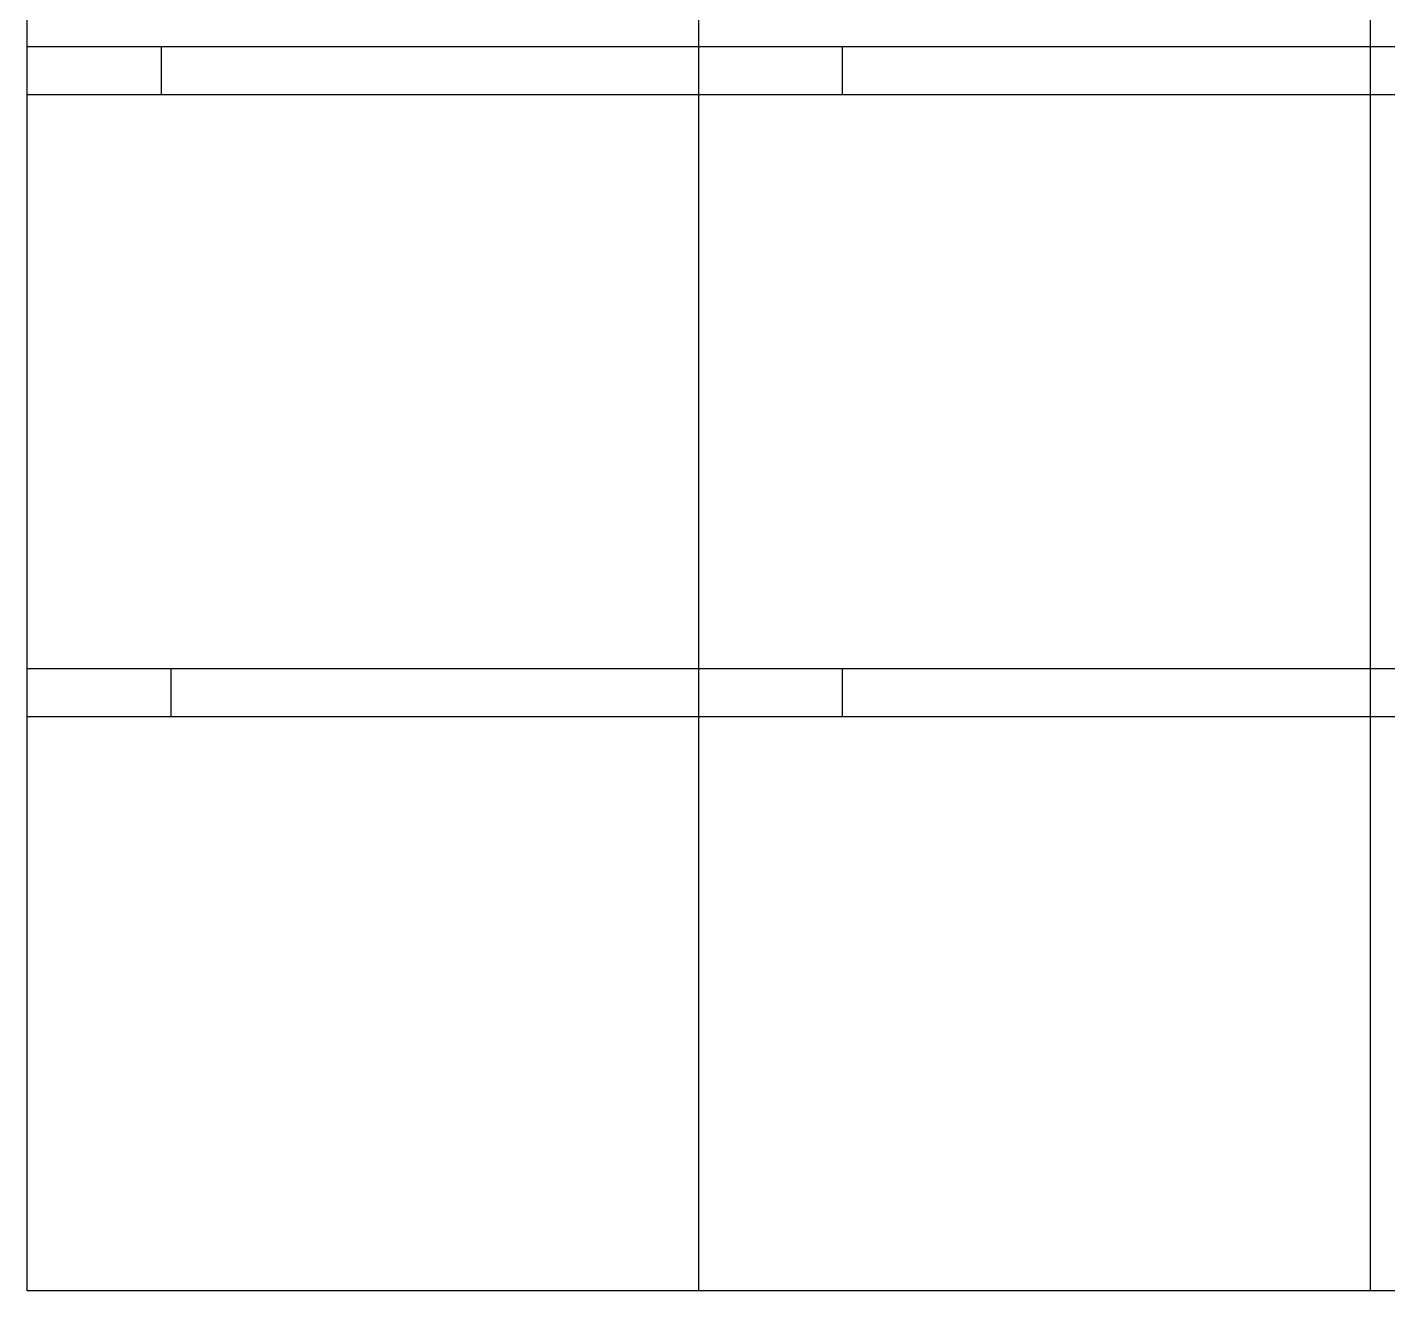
# Model space of a CAD drawing. Header units: millimetres. Extents: x 14892468 to 15300900, y -3565850 to -3401345.
# Drawn here: x 15143607 to 15146444, y -3412705 to -3410070 of the extents above; entities that cross this region are included whole.
import ezdxf

# ---------------------------------------------------------------- set-up
doc = ezdxf.new("R2010")
doc.units = ezdxf.units.MM
doc.header["$LTSCALE"] = 100
doc.header["$MEASUREMENT"] = 0
doc.layers.add('CHART', color=7, linetype='CONTINUOUS')

msp = doc.modelspace()

# ---------------------------------------------------------------- linework, layer by layer
at = {"layer": 'CHART', "ltscale": 5}
for p, q in [((15145006.9, -3407515.2), (15145006.9, -3412705.2)), ((15146406.9, -3407515.2), (15146406.9, -3412705.2)), ((15143606.9, -3410110.2), (15150606.9, -3410110.2)), ((15143886.9, -3410210.2), (15143886.9, -3410110.2)), ((15145306.9, -3410210.2), (15145306.9, -3410110.2)), ((15143606.9, -3410210.2), (15150606.9, -3410210.2)), ((15143606.9, -3411407.7), (15150606.9, -3411407.7)), ((15143906.9, -3411507.7), (15143906.9, -3411407.7)), ((15145306.9, -3411507.7), (15145306.9, -3411407.7)), ((15143606.9, -3411507.7), (15150606.9, -3411507.7))]:
    msp.add_line(p, q, dxfattribs=at)
msp.add_lwpolyline([(15150606.9, -3412705.2), (15143606.9, -3412705.2), (15143606.9, -3407515.2), (15150606.9, -3407515.2)], close=True, dxfattribs=at)

doc.saveas('drawing.dxf')
